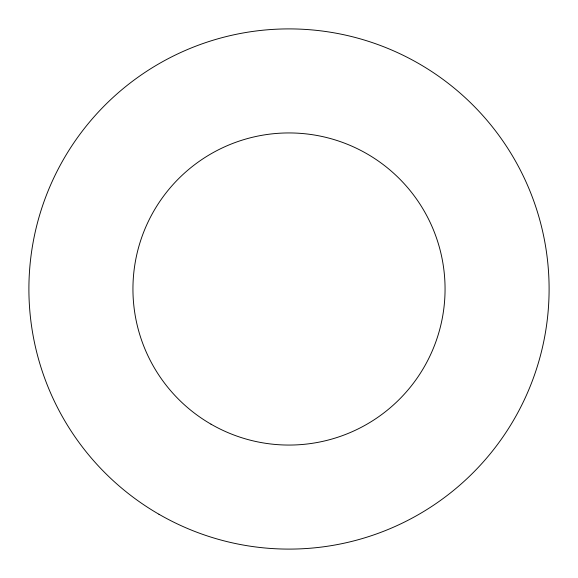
<?xml version="1.0" encoding="UTF-8"?>
<svg xmlns="http://www.w3.org/2000/svg" width="578" height="578" viewBox="0 0 578 578"><rect width="100%" height="100%" fill="white"/><g stroke="black" fill="none" stroke-linecap="round" stroke-linejoin="round"><path stroke-width="0.87" d="M158.95 514.254A260.1 260.1 0 0 0 549.1 289A260.1 260.1 0 0 0 158.95 63.746A260.1 260.1 0 0 0 158.95 514.254M210.97 424.151A156.06 156.06 0 0 0 445.06 289A156.06 156.06 0 0 0 210.97 153.849A156.06 156.06 0 0 0 210.97 424.151"/></g></svg>
